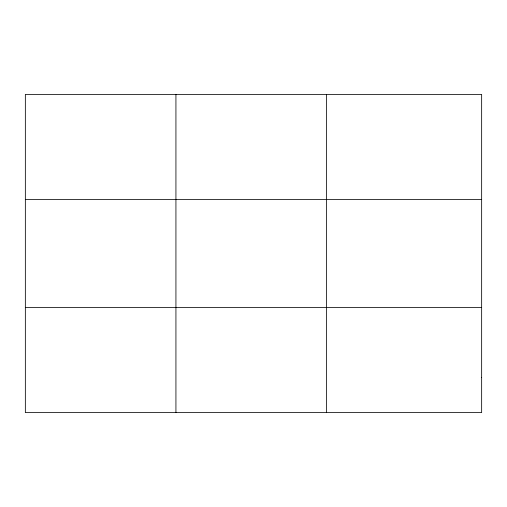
<?xml version="1.0" encoding="UTF-8"?>
<svg xmlns="http://www.w3.org/2000/svg" width="507" height="507" viewBox="0 0 507 507"><rect width="100%" height="100%" fill="white"/><g stroke="black" fill="none" stroke-linecap="round" stroke-linejoin="round"><path stroke-width="0.76" d="M175.929 412.59L175.929 94.41M326.508 412.59L326.508 94.41M25.35 199.409L481.65 199.409M25.35 307.591L481.65 307.591M481.65 377.595L481.65 412.59L25.35 412.59L25.35 94.41L481.65 94.41L481.65 377.595"/></g></svg>
